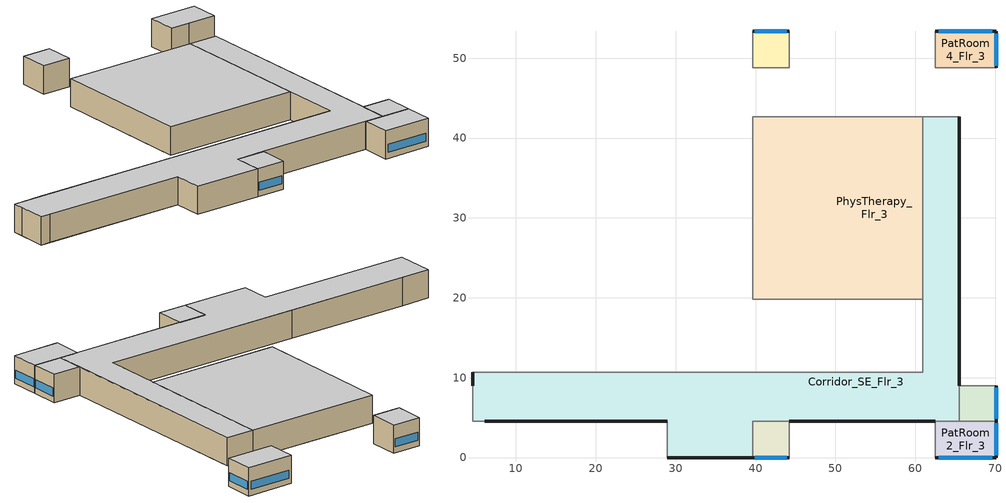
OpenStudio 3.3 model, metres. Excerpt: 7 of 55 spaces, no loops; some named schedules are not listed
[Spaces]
PatRoom5_Mult10_Flr_3
 floor to OR3_Flr_2: 44.2,53.34 44.2,48.77 39.62,48.77 39.62,53.34 z8.54
 wall outside: 44.2,53.34 39.62,53.34 z8.54:12.8
 wall to Corridor_NW_Flr_3: 39.62,53.34 39.62,48.77 44.2,48.77 z8.54:12.8
 wall adiabatic (Wall Adiabatic construction): 44.2,48.77 44.2,53.34 z8.54:12.8
 window: 43.92,53.34 39.9,53.34 z9.45:10.67
 ceiling to PatRoom5_Mult10_Flr_4: 44.2,48.77 44.2,53.34 39.62,53.34 39.62,48.77 z12.8
Corridor_SE_Flr_3
 floor to Corridor_Flr_2: 39.62,10.67 39.62,0 28.96,0 28.96,10.67 z8.54
 floor to OR_NurseStn_Lobby_Flr_2: 65.53,16.76 65.53,4.57 39.62,4.57 39.62,10.67 60.96,10.67 60.96,16.76 z8.54
 floor to ICU_Flr_2: 28.96,10.67 28.96,4.57 4.57,4.57 4.57,10.67 z8.54
 floor to OR2_Mult5_Flr_2: 65.53,42.67 65.53,41.15 60.96,41.15 60.96,42.67 z8.54
 floor adiabatic (Floor Adiabatic construction): 65.53,41.15 65.53,16.76 60.96,16.76 60.96,41.15 z8.54
 wall outside: 28.96,0 39.62,0 / 65.53,8.99 65.53,42.67 / 6.1,4.57 28.96,4.57 / 4.57,10.67 4.57,8.99 / 44.2,4.57 62.48,4.57 z8.54:12.8
 wall to PatRoom6_Flr_3: 4.57,4.57 6.1,4.57 z8.54:12.8
 wall to Corridor_NW_Flr_3: 65.53,42.67 60.96,42.67 / 9.14,10.67 4.57,10.67 z8.54:12.8
 wall to PatRoom7_Mult10_Flr_3: 4.57,8.99 4.57,4.57 z8.54:12.8
 wall to PatRoom3_Mult10_Flr_3: 65.53,4.57 65.53,8.99 z8.54:12.8
 wall to NurseStn_Lobby_Flr_3: 60.96,19.81 60.96,10.67 28.96,10.67 z8.54:12.8
 wall to PhysTherapy_Flr_3: 60.96,42.67 60.96,19.81 z8.54:12.8
 wall to PatRoom1_Mult10_Flr_3: 39.62,0 39.62,4.57 44.2,4.57 z8.54:12.8
 wall adiabatic (Wall Adiabatic construction): 28.96,4.57 28.96,0 z8.54:12.8
 wall to Lab_Flr_3: 28.96,10.67 9.14,10.67 z8.54:12.8
 wall to PatRoom2_Flr_3: 62.48,4.57 65.53,4.57 z8.54:12.8
 ceiling to Corridor_SE_Flr_4: 39.62,0 39.62,4.57 65.53,4.57 65.53,42.67 60.96,42.67 60.96,10.67 4.57,10.67 4.57,4.57 28.96,4.57 28.96,0 z12.8
PatRoom1_Mult10_Flr_3
 floor to OR_NurseStn_Lobby_Flr_2: 44.2,4.57 44.2,0 39.62,0 39.62,4.57 z8.54
 wall outside: 39.62,0 44.2,0 z8.54:12.8
 wall adiabatic (Wall Adiabatic construction): 44.2,0 44.2,4.57 z8.54:12.8
 window: 39.9,0 43.92,0 z9.45:10.67
 ceiling to PatRoom1_Mult10_Flr_4: 44.2,0 44.2,4.57 39.62,4.57 39.62,0 z12.8
PatRoom4_Flr_3
 floor to OR1_Flr_2: 70.1,53.34 70.1,48.77 62.48,48.77 62.48,53.34 z8.54
 wall outside: 70.1,48.77 70.1,53.34 62.48,53.34 z8.54:12.8
 wall adiabatic (Wall Adiabatic construction): 62.48,53.34 62.48,48.77 / 65.53,48.77 70.1,48.77 z8.54:12.8
 wall to Corridor_NW_Flr_3: 62.48,48.77 65.53,48.77 z8.54:12.8
 window: 69.65,53.34 62.94,53.34 / 70.1,49.04 70.1,53.07 z9.45:10.67
 ceiling to PatRoom4_Flr_4: 70.1,48.77 70.1,53.34 62.48,53.34 62.48,48.77 z12.8
PatRoom2_Flr_3
 floor to OR_NurseStn_Lobby_Flr_2: 70.1,4.57 70.1,0 62.48,0 62.48,4.57 z8.54
 wall outside: 62.48,0 70.1,0 70.1,4.57 z8.54:12.8
 wall adiabatic (Wall Adiabatic construction): 62.48,4.57 62.48,0 z8.54:12.8
 wall to PatRoom3_Mult10_Flr_3: 70.1,4.57 65.53,4.57 z8.54:12.8
 window: 70.1,0.27 70.1,4.3 / 62.94,0 69.65,0 z9.45:10.67
 ceiling to PatRoom2_Flr_4: 70.1,0 70.1,4.57 62.48,4.57 62.48,0 z12.8
PhysTherapy_Flr_3
 floor to OR4_Flr_2: 48.77,42.67 48.77,22.86 39.62,22.86 39.62,42.67 z8.54
 floor to OR_NurseStn_Lobby_Flr_2: 60.96,42.67 60.96,19.81 39.62,19.81 39.62,22.86 48.77,22.86 48.77,42.67 z8.54
 wall to NurseStn_Lobby_Flr_3: 39.62,42.67 39.62,19.81 60.96,19.81 z8.54:12.8
 wall to Corridor_NW_Flr_3: 60.96,42.67 39.62,42.67 z8.54:12.8
 ceiling to Radiology_Flr_4: 60.96,19.81 60.96,42.67 39.62,42.67 39.62,19.81 z12.8
PatRoom3_Mult10_Flr_3
 floor to OR_NurseStn_Lobby_Flr_2: 70.1,8.99 70.1,4.57 65.53,4.57 65.53,8.99 z8.54
 wall outside: 70.1,4.57 70.1,8.99 z8.54:12.8
 wall adiabatic (Wall Adiabatic construction): 70.1,8.99 65.53,8.99 z8.54:12.8
 window: 70.1,4.84 70.1,8.73 z9.45:10.67
 ceiling to PatRoom3_Mult10_Flr_4: 70.1,4.57 70.1,8.99 65.53,8.99 65.53,4.57 z12.8
[ClimateZones]
Climate Zone Institution Name 1=ASHRAE; Climate Zone Document Name 1=ANSI/ASHRAE Standard 169; Climate Zone Document Year 1=2006; Climate Zone Value 1=3B; Climate Zone Institution Name 2=CEC; Climate Zone Document Name 2=California Climate Zone Descriptions; Climate Zone Document Year 2=1995
[Building]
-Hospital-ASHRAE 169-2013-3B created: 2022-03-25 18:08:48 -0600: North Axis {deg}=270; Default Construction Set=90.1-2010 - Hospital - ASHRAE 169-2013-3B; Standards Number of Stories=6; Standards Number of Above Ground Stories=5; Standards Building Type=Hospital
[Site]
El Paso International Ap  Ut_TX_USA: Latitude {deg}=31.77; Longitude {deg}=-106.5; Time Zone {hr}=-7; Elevation {m}=1186; Terrain=City
[Site:WaterMainsTemperature]
Calculation Method=Correlation; Annual Average Outdoor Air Temperature {C}=17.9417; Maximum Difference In Monthly Average Outdoor Air Temperatures {deltaC}=21.1
[SizingPeriod:DesignDay] Barometric Pressure {Pa}=87865; Rain Indicator=No; Snow Indicator=No; Day of Month=21; Daylight Saving Time Indicator=No; Humidity Condition Type=Wetbulb; Dry-Bulb Temperature Range Modifier Type=DefaultMultipliers
Name | Maximum Dry-Bulb Temperature {C} | Daily Dry-Bulb Temperature Range {deltaC} | Wind Speed {m/s} | Wind Direction {deg} | Month | Day Type | Wetbulb or DewPoint at Maximum Dry-Bulb {C} | Solar Model Indicator | ASHRAE Clear Sky Optical Depth for Beam Irradiance | ASHRAE Clear Sky Optical Depth for Diffuse Irradiance | Sky Clearness
El Paso International Ap  Ut Ann Clg .4% Condns DB=>MWB | 38.1 | 13 | 3.9 | 280 | 7 | SummerDesignDay | 18.1 | ASHRAETau | 0.605 | 1.547
El Paso International Ap  Ut Ann Htg 99.6% Condns DB | -5.2 | 0 | 2.2 | 20 | 12 | WinterDesignDay | -5.2 | ASHRAEClearSky |  |  | 0
[Site:GroundTemperature:FCfactorMethod]
January Ground Temperature {C}=18.3; February Ground Temperature {C}=11.2; March Ground Temperature {C}=6.8; April Ground Temperature {C}=8.1; May Ground Temperature {C}=10.3; June Ground Temperature {C}=12.5; July Ground Temperature {C}=19.2; August Ground Temperature {C}=23.8; September Ground Temperature {C}=27.9; October Ground Temperature {C}=27.5; November Ground Temperature {C}=26.3; December Ground Temperature {C}=23.4
[Material:NoMass] Thermal Absorptance=0.9; Solar Absorptance=0.7
Name | Roughness | Thermal Resistance {m2-K/W} | Visible Absorptance
CP02 CARPET PAD | VeryRough | 0.21648 | 0.8
Nonres_Floor_Insulation | MediumSmooth | 2.88292 | 0.7
Typical Insulation R-6.78 | Smooth | 1.19347 | 0.7
Typical Carpet Pad | Smooth | 0.21648 | 0.8
Typical Insulation R-5.74 | Smooth | 1.01115 | 0.7
Typical Insulation R-19.72; Typical Insulation R-19.72 1 | Smooth | 3.4722 | 0.7
Typical Insulation R-0.58; Typical Insulation R-0.58 1 | Smooth | 0.101875 | 0.7
Typical Insulation R-0.01; Typical Insulation R-0.01 1 | Smooth | 0.001 | 0.7
Typical Insulation R-8.93 | Smooth | 1.57183 | 0.7
Typical Insulation R-7.23 | Smooth | 1.27273 | 0.7
[Material]
Name | Roughness | Thickness {m} | Conductivity {W/m-K} | Density {kg/m3} | Specific Heat {J/kg-K} | Thermal Absorptance | Solar Absorptance | Visible Absorptance
100mm Normalweight concrete floor | MediumSmooth | 0.1016 | 2.31 | 2322 | 832
G01 13mm gypsum board | Smooth | 0.0127 | 0.16 | 800 | 1090 | 0.9 | 0.7 | 0.5
4 in. Normalweight Concrete Floor | MediumRough | 0.1016 | 2.31 | 2322 | 832 | 0.9 | 0.7 | 0.7
1IN Stucco | Smooth | 0.0253 | 0.6918 | 1858 | 837 | 0.9 | 0.7 | 0.92
8IN CONCRETE HW RefBldg | Rough | 0.2032 | 1.311 | 2240 | 836.8 | 0.9 | 0.7 | 0.7
1/2IN Gypsum | Smooth | 0.0127 | 0.16 | 784.9 | 830 | 0.9 | 0.4 | 0.4
Roof Membrane - Highly Reflective | VeryRough | 0.0095 | 0.16 | 1121.29 | 1460 | 0.75 | 0.45 | 0.7
Metal Roof Surface; F08 Metal surface | Smooth | 0.0008 | 45.28 | 7824 | 500 | 0.9 | 0.7 | 0.7
8 in. Normalweight Concrete Floor | MediumRough | 0.2032 | 2.31 | 2322 | 832 | 0.9 | 0.7 | 0.7
8 in. Concrete Block Basement Wall | MediumRough | 0.2032 | 1.326 | 1842 | 912 | 0.9 | 0.7 | 0.7
G05 25mm wood | MediumSmooth | 0.0254 | 0.15 | 608 | 1630 | 0.9 | 0.5 | 0.5
Std Wood 6inch | MediumSmooth | 0.15 | 0.12 | 540 | 1210 | 0.9 | 0.7 | 0.7
[Construction]
Floor Adiabatic construction: CP02 CARPET PAD, 100mm Normalweight concrete floor, Nonres_Floor_Insulation
Wall Adiabatic construction; Typical Interior Wall: G01 13mm gypsum board, G01 13mm gypsum board
Typical Insulated Exterior Mass Floor R-9.35: Typical Insulation R-6.78, 4 in. Normalweight Concrete Floor, Typical Carpet Pad
Typical Insulated Exterior Mass Wall R-8.13: 1IN Stucco, 8IN CONCRETE HW RefBldg, Typical Insulation R-5.74, 1/2IN Gypsum
Typical IEAD Roof - Highly Reflective R-20.83: Roof Membrane - Highly Reflective, Typical Insulation R-19.72, Metal Roof Surface
Typical Interior Floor: 100mm Normalweight concrete floor, CP02 CARPET PAD
Typical Interior Ceiling: CP02 CARPET PAD, 100mm Normalweight concrete floor
Smallhotel 2010 Slab Floor: 8 in. Normalweight Concrete Floor, CP02 CARPET PAD
Typical Insulated Basement Mass Wall: 8 in. Concrete Block Basement Wall
U 0.62 SHGC 0.25 Dbl Ref-C-H Clr 6mm/6mm Air: REF C CLEAR HI 6MM, AIR 6MM, CLEAR 6MM
Typical Insulated Metal Door R-1.43: F08 Metal surface, Typical Insulation R-0.58
U 0.88 SHGC 0.16 Sgl Ref-A-L Clr 6mm: REF A CLEAR LO 6MM
Typical Overhead Door R-0.86: Typical Insulation R-0.01
U 1.17 SHGC 0.39 Simple Glazing Skylight U-1.17 SHGC 0.39: U 1.17 SHGC 0.39 Simple Glazing U-1.17 SHGC 0.39
Typical Interior Window: Clear 3mm
Typical Interior Door; Typical Interior Partition: G05 25mm wood
Typical Insulated Exterior Mass Floor R-11.49: Typical Insulation R-8.93, 4 in. Normalweight Concrete Floor, Typical Carpet Pad
Typical Insulated Exterior Mass Wall R-9.62: 1IN Stucco, 8IN CONCRETE HW RefBldg, Typical Insulation R-7.23, 1/2IN Gypsum
Typical IEAD Roof - Highly Reflective R-20.83 1: Roof Membrane - Highly Reflective, Typical Insulation R-19.72 1, Metal Roof Surface
Typical Insulated Metal Door R-1.43 1: F08 Metal surface, Typical Insulation R-0.58 1
Typical Overhead Door R-0.86 1: Typical Insulation R-0.01 1
U 1.17 SHGC 0.39 Simple Glazing Skylight U-1.17 SHGC 0.39 1: U 1.17 SHGC 0.39 Simple Glazing U-1.17 SHGC 0.39 1
InteriorFurnishings: Std Wood 6inch
[DefaultConstructionSet] Interior Partition Construction=Typical Interior Partition
Name | Default Exterior Surface Constructions | Default Interior Surface Constructions | Default Ground Contact Surface Constructions | Default Exterior SubSurface Constructions | Default Interior SubSurface Constructions
90.1-2010 - Hospital - ASHRAE 169-2013-3B | Default Surface Constructions 1 | Default Surface Constructions 2 | Default Surface Constructions 3 | Default Sub Surface Constructions 1 | Default Sub Surface Constructions 2
90.1-2010 - Hospital - PatRoom - ASHRAE 169-2013-3B | Default Surface Constructions 4 | Default Surface Constructions 5 | Default Surface Constructions 6 | Default Sub Surface Constructions 3 | Default Sub Surface Constructions 4
[DefaultSurfaceConstructions]
Name | Floor Construction | Wall Construction | Roof Ceiling Construction
Default Surface Constructions 1 | Typical Insulated Exterior Mass Floor R-9.35 | Typical Insulated Exterior Mass Wall R-8.13 | Typical IEAD Roof - Highly Reflective R-20.83
Default Surface Constructions 2; Default Surface Constructions 5 | Typical Interior Floor | Typical Interior Wall | Typical Interior Ceiling
Default Surface Constructions 3; Default Surface Constructions 6 | Smallhotel 2010 Slab Floor | Typical Insulated Basement Mass Wall
Default Surface Constructions 4 | Typical Insulated Exterior Mass Floor R-11.49 | Typical Insulated Exterior Mass Wall R-9.62 | Typical IEAD Roof - Highly Reflective R-20.83 1
[DefaultSubSurfaceConstructions]
Name | Fixed Window Construction | Operable Window Construction | Door Construction | Glass Door Construction | Overhead Door Construction | Skylight Construction | Tubular Daylight Dome Construction | Tubular Daylight Diffuser Construction
Default Sub Surface Constructions 1 | U 0.62 SHGC 0.25 Dbl Ref-C-H Clr 6mm/6mm Air | U 0.62 SHGC 0.25 Dbl Ref-C-H Clr 6mm/6mm Air | Typical Insulated Metal Door R-1.43 | U 0.88 SHGC 0.16 Sgl Ref-A-L Clr 6mm | Typical Overhead Door R-0.86 | U 1.17 SHGC 0.39 Simple Glazing Skylight U-1.17 SHGC 0.39 | Typical Interior Window | Typical Interior Window
Default Sub Surface Constructions 2; Default Sub Surface Constructions 4 | Typical Interior Window | Typical Interior Window | Typical Interior Door
Default Sub Surface Constructions 3 | U 0.62 SHGC 0.25 Dbl Ref-C-H Clr 6mm/6mm Air | U 0.62 SHGC 0.25 Dbl Ref-C-H Clr 6mm/6mm Air | Typical Insulated Metal Door R-1.43 1 | U 0.88 SHGC 0.16 Sgl Ref-A-L Clr 6mm | Typical Overhead Door R-0.86 1 | U 1.17 SHGC 0.39 Simple Glazing Skylight U-1.17 SHGC 0.39 1 | Typical Interior Window | Typical Interior Window
[WindowMaterial:Glazing] Optical Data Type=SpectralAverage; Infrared Transmittance at Normal Incidence=0; Front Side Infrared Hemispherical Emissivity=0.84; Conductivity {W/m-K}=0.9; Dirt Correction Factor for Solar and Visible Transmittance=1; Solar Diffusing=No
Name | Thickness {m} | Solar Transmittance at Normal Incidence | Front Side Solar Reflectance at Normal Incidence | Back Side Solar Reflectance at Normal Incidence | Visible Transmittance at Normal Incidence | Front Side Visible Reflectance at Normal Incidence | Back Side Visible Reflectance at Normal Incidence | Back Side Infrared Hemispherical Emissivity
REF C CLEAR HI 6MM | 0.006 | 0.2 | 0.16 | 0.39 | 0.22 | 0.17 | 0.35 | 0.55
CLEAR 6MM | 0.006 | 0.775 | 0.071 | 0.071 | 0.881 | 0.08 | 0.08 | 0.84
REF A CLEAR LO 6MM | 0.006 | 0.066 | 0.341 | 0.493 | 0.08 | 0.41 | 0.37 | 0.4
Clear 3mm | 0.003 | 0.837 | 0.075 | 0.075 | 0.898 | 0.081 | 0.081 | 0.84
[WindowMaterial:Gas]
AIR 6MM: Gas Type=Air; Thickness {m}=0.0063
[WindowMaterial:SimpleGlazingSystem] U-Factor {W/m2-K}=6.64357; Solar Heat Gain Coefficient=0.39; Visible Transmittance=0.23
U 1.17 SHGC 0.39 Simple Glazing U-1.17 SHGC 0.39; U 1.17 SHGC 0.39 Simple Glazing U-1.17 SHGC 0.39 1
[Space] Building Story=Building Story 4; Part of Total Floor Area=Yes
Name | Space Type | Thermal Zone
PatRoom5_Mult10_Flr_3 | Hospital PatRoom | PatRoom5_Mult10_Flr_3 ZN
Corridor_SE_Flr_3 | Hospital Corridor | Corridor_SE_Flr_3 ZN
PatRoom1_Mult10_Flr_3 | Hospital PatRoom | PatRoom1_Mult10_Flr_3 ZN
PatRoom4_Flr_3 | Hospital PatRoom | PatRoom4_Flr_3 ZN
PatRoom3_Mult10_Flr_3 | Hospital PatRoom | PatRoom3_Mult10_Flr_3 ZN
PatRoom2_Flr_3 | Hospital PatRoom | PatRoom2_Flr_3 ZN
PhysTherapy_Flr_3 | Hospital PhysTherapy | PhysTherapy_Flr_3 ZN
[BuildingStory]
Building Story 4: Nominal Z Coordinate {m}=8.5366
[SpaceType] Standards Building Type=Hospital
Name | Default Schedule Set | Design Specification Outdoor Air Object | Standards Space Type | Default Construction Set
Hospital Corridor | Hospital Corridor Schedule Set | Hospital Corridor Ventilation | Corridor
Hospital PatRoom | Hospital PatRoom Schedule Set | Hospital PatRoom Ventilation | PatRoom | 90.1-2010 - Hospital - PatRoom - ASHRAE 169-2013-3B
Hospital PhysTherapy | Hospital PhysTherapy Schedule Set | Hospital PhysTherapy Ventilation | PhysTherapy
[People:Definition] Number of People Calculation Method=People/Area; Fraction Radiant=0.3
Name | People per Space Floor Area {person/m2}
Hospital Corridor People Definition | 0.0107639
Hospital PatRoom People Definition; Hospital PhysTherapy People Definition | 0.0538196
[People] Work Efficiency Schedule=Work Efficiency Schedule; Clothing Insulation Schedule=Clothing Schedule; Air Velocity Schedule=Air Velocity Schedule; Multiplier=1
Name | People Definition | Space or SpaceType
Hospital Corridor People | Hospital Corridor People Definition | Hospital Corridor
Hospital PatRoom People | Hospital PatRoom People Definition | Hospital PatRoom
Hospital PhysTherapy People | Hospital PhysTherapy People Definition | Hospital PhysTherapy
[Lights:Definition] Design Level Calculation Method=Watts/Area; Fraction Radiant=0.7; Fraction Visible=0.2; Return Air Fraction=0
Name | Watts per Space Floor Area {W/m2}
Hospital Corridor Lights Definition | 9.57988
Hospital PatRoom Lights Definition | 6.67362
Hospital PhysTherapy Lights Definition | 9.79516
[Lights] Fraction Replaceable=1
Name | Lights Definition | Space or SpaceType
Hospital Corridor Lights | Hospital Corridor Lights Definition | Hospital Corridor
Hospital PatRoom Lights | Hospital PatRoom Lights Definition | Hospital PatRoom
Hospital PhysTherapy Lights | Hospital PhysTherapy Lights Definition | Hospital PhysTherapy
[ElectricEquipment:Definition] Design Level Calculation Method=Watts/Area; Fraction Latent=0; Fraction Radiant=0.5; Fraction Lost=0
Name | Watts per Space Floor Area {W/m2}
Hospital PatRoom Elec Equip Definition | 21.5278
Hospital PhysTherapy Elec Equip Definition | 16.1459
[ElectricEquipment]
Name | Electric Equipment Definition | Space or SpaceType
Hospital PatRoom Elec Equip | Hospital PatRoom Elec Equip Definition | Hospital PatRoom
Hospital PhysTherapy Elec Equip | Hospital PhysTherapy Elec Equip Definition | Hospital PhysTherapy
[DesignSpecification:OutdoorAir] Outdoor Air Method=Sum
Hospital Corridor Ventilation: Outdoor Air Flow per Floor Area {m3/s-m2}=0.0003048
Hospital PatRoom Ventilation: Outdoor Air Flow Air Changes per Hour {1/hr}=2
Hospital PhysTherapy Ventilation: Outdoor Air Flow per Person {m3/s-person}=0.00707921
[DefaultScheduleSet] People Activity Level Schedule=Hospital ACTIVITY_SCH; Infiltration Schedule=Hospital INFIL_SCH_PNNL
Name | Number of People Schedule | Lighting Schedule | Electric Equipment Schedule
Hospital Corridor Schedule Set | Hospital BLDG_OCC_EXTD_SCH | Hospital BLDG_LIGHT_CORRIDOR_SCH | Hospital BLDG_EQUIP_SCH
Hospital PatRoom Schedule Set | Hospital BLDG_OCC_EXTD_SCH | Hospital BLDG_LIGHT_SCH | Hospital BLDG_EQUIP_EXTD_SCH
Hospital PhysTherapy Schedule Set | Hospital BLDG_OCC_SCH | Hospital BLDG_LIGHT_SCH | Hospital BLDG_EQUIP_SCH
[ThermostatSetpoint:DualSetpoint] Heating Setpoint Temperature Schedule=Hospital HTGSETP_SCH; Cooling Setpoint Temperature Schedule=Hospital CLGSETP_SCH
Hospital Corridor Thermostat 6; Hospital PatRoom Thermostat 1; Hospital PatRoom Thermostat 3; Hospital PatRoom Thermostat 5; Hospital PatRoom Thermostat 7; Hospital PatRoom Thermostat 9; Hospital PhysTherapy Thermostat 1
[SpaceInfiltration:DesignFlowRate] Schedule=Hospital INFIL_SCH_PNNL; Design Flow Rate Calculation Method=Flow/ExteriorArea; Flow per Exterior Surface Area {m3/s-m2}=0.000569573; Constant Term Coefficient=0; Temperature Term Coefficient=0; Velocity Term Coefficient=0.224; Velocity Squared Term Coefficient=0
Name | Space or SpaceType
Corridor_SE_Flr_3 Infiltration | Corridor_SE_Flr_3
PatRoom1_Mult10_Flr_3 Infiltration | PatRoom1_Mult10_Flr_3
PatRoom2_Flr_3 Infiltration | PatRoom2_Flr_3
PatRoom3_Mult10_Flr_3 Infiltration | PatRoom3_Mult10_Flr_3
PatRoom4_Flr_3 Infiltration | PatRoom4_Flr_3
PatRoom5_Mult10_Flr_3 Infiltration | PatRoom5_Mult10_Flr_3
[ThermalZone] Use Ideal Air Loads=No
Name | Thermostat | Multiplier
Corridor_SE_Flr_3 ZN | Hospital Corridor Thermostat 6
PatRoom1_Mult10_Flr_3 ZN | Hospital PatRoom Thermostat 1 | 10
PatRoom2_Flr_3 ZN | Hospital PatRoom Thermostat 3
PatRoom3_Mult10_Flr_3 ZN | Hospital PatRoom Thermostat 5 | 10
PatRoom4_Flr_3 ZN | Hospital PatRoom Thermostat 7
PatRoom5_Mult10_Flr_3 ZN | Hospital PatRoom Thermostat 9 | 10
PhysTherapy_Flr_3 ZN | Hospital PhysTherapy Thermostat 1
[InternalMass:Definition]
Internal Mass Definition 1: Construction=InteriorFurnishings; Design Level Calculation Method=SurfaceArea/Area; Surface Area per Space Floor Area=2
[InternalMass] Internal Mass Definition=Internal Mass Definition 1; Multiplier=1
Name | Space or SpaceType
PhysTherapy_Flr_3 Mass | PhysTherapy_Flr_3
PatRoom5_Mult10_Flr_3 Mass | PatRoom5_Mult10_Flr_3
PatRoom2_Flr_3 Mass | PatRoom2_Flr_3
Corridor_SE_Flr_3 Mass | Corridor_SE_Flr_3
PatRoom1_Mult10_Flr_3 Mass | PatRoom1_Mult10_Flr_3
PatRoom4_Flr_3 Mass | PatRoom4_Flr_3
PatRoom3_Mult10_Flr_3 Mass | PatRoom3_Mult10_Flr_3
[Exterior:Lights:Definition]
NonDimming Exterior Lights Def: Design Level {W}=13506
[Exterior:Lights]
NonDimming Exterior Lights Def: Exterior Lights Definition=NonDimming Exterior Lights Def; Schedule=Hospital Exterior_Lgt_ALWAYS_ON; Control Option=AstronomicalClock
[Exterior:FuelEquipment:Definition]
Name | Design Level {W}
Fuel equipment 1 Def | 162963
Fuel equipment 2 Def | 847.2
[Exterior:FuelEquipment] Fuel Use Type=Electricity
Name | Exterior Fuel Equipment Definition | Schedule
Fuel equipment 1 | Fuel equipment 1 Def | Hospital BLDG_ELEVATORS
Fuel equipment 2 | Fuel equipment 2 Def | Hospital ELEV_LIGHT_FAN_SCH_ADD_DF
[Schedule:Ruleset]
Name | Default Day Schedule | Summer Design Day Schedule | Winter Design Day Schedule
Clothing Schedule | Clothing Schedule Default Winter Clothes
Air Velocity Schedule | Air Velocity Schedule Default
Work Efficiency Schedule | Work Efficiency Schedule Default
Hospital BLDG_OCC_SCH | Hospital BLDG_OCC_SCH Default | Hospital BLDG_OCC_SCH Summer Design Day | Hospital BLDG_OCC_SCH Winter Design Day
Hospital ACTIVITY_SCH | Hospital ACTIVITY_SCH Default | Hospital ACTIVITY_SCH Summer Design Day | Hospital ACTIVITY_SCH Winter Design Day
Hospital BLDG_EQUIP_SCH | Hospital BLDG_EQUIP_SCH Default | Hospital BLDG_EQUIP_SCH Summer Design Day | Hospital BLDG_EQUIP_SCH Winter Design Day
Hospital INFIL_SCH_PNNL | Hospital INFIL_SCH_PNNL Default | Hospital INFIL_SCH_PNNL Summer Design Day | Hospital INFIL_SCH_PNNL Winter Design Day
Hospital HTGSETP_SCH | Hospital HTGSETP_SCH Default | Hospital HTGSETP_SCH Summer Design Day | Hospital HTGSETP_SCH Winter Design Day
Hospital CLGSETP_SCH | Hospital CLGSETP_SCH Default | Hospital CLGSETP_SCH Summer Design Day | Hospital CLGSETP_SCH Winter Design Day
Hospital BLDG_OCC_EXTD_SCH | Hospital BLDG_OCC_EXTD_SCH Default | Hospital BLDG_OCC_EXTD_SCH Summer Design Day | Hospital BLDG_OCC_EXTD_SCH Winter Design Day
Hospital BLDG_LIGHT_CORRIDOR_SCH | Hospital BLDG_LIGHT_CORRIDOR_SCH Default | Hospital BLDG_LIGHT_CORRIDOR_SCH Summer Design Day | Hospital BLDG_LIGHT_CORRIDOR_SCH Winter Design Day
Hospital BLDG_LIGHT_SCH | Hospital BLDG_LIGHT_SCH Default | Hospital BLDG_LIGHT_SCH Summer Design Day | Hospital BLDG_LIGHT_SCH Winter Design Day
Hospital BLDG_EQUIP_EXTD_SCH | Hospital BLDG_EQUIP_EXTD_SCH Default | Hospital BLDG_EQUIP_EXTD_SCH Summer Design Day | Hospital BLDG_EQUIP_EXTD_SCH Winter Design Day
Hospital Exterior_Lgt_ALWAYS_ON | Hospital Exterior_Lgt_ALWAYS_ON Default | Hospital Exterior_Lgt_ALWAYS_ON Summer Design Day | Hospital Exterior_Lgt_ALWAYS_ON Winter Design Day
Hospital BLDG_ELEVATORS | Hospital BLDG_ELEVATORS Default | Hospital BLDG_ELEVATORS Summer Design Day | Hospital BLDG_ELEVATORS Winter Design Day
Hospital ELEV_LIGHT_FAN_SCH_ADD_DF | Hospital ELEV_LIGHT_FAN_SCH_ADD_DF Default | Hospital ELEV_LIGHT_FAN_SCH_ADD_DF Summer Design Day | Hospital ELEV_LIGHT_FAN_SCH_ADD_DF Winter Design Day
[Schedule:Day]
Hospital INFIL_SCH_PNNL Default; Hospital INFIL_SCH_PNNL Winter Design Day; Hospital INFIL_SCH_PNNL Summer Design Day: 24, 0, 0.25
Hospital Exterior_Lgt_ALWAYS_ON Default: 24, 0, 1
[Schedule:Rule]
Schedule Rule 8: Schedule Ruleset=Hospital INFIL_SCH_PNNL; Rule Order=0; Day Schedule=Hospital INFIL_SCH_PNNL Default|WntrDsn|SmrDsn|Sat|Wkdy Day; Apply Monday=Yes; Apply Tuesday=Yes; Apply Wednesday=Yes; Apply Thursday=Yes; Apply Friday=Yes; Apply Saturday=Yes; Date Specification Type=DateRange; Start Month=1; Start Day=1; End Month=12; End Day=31
